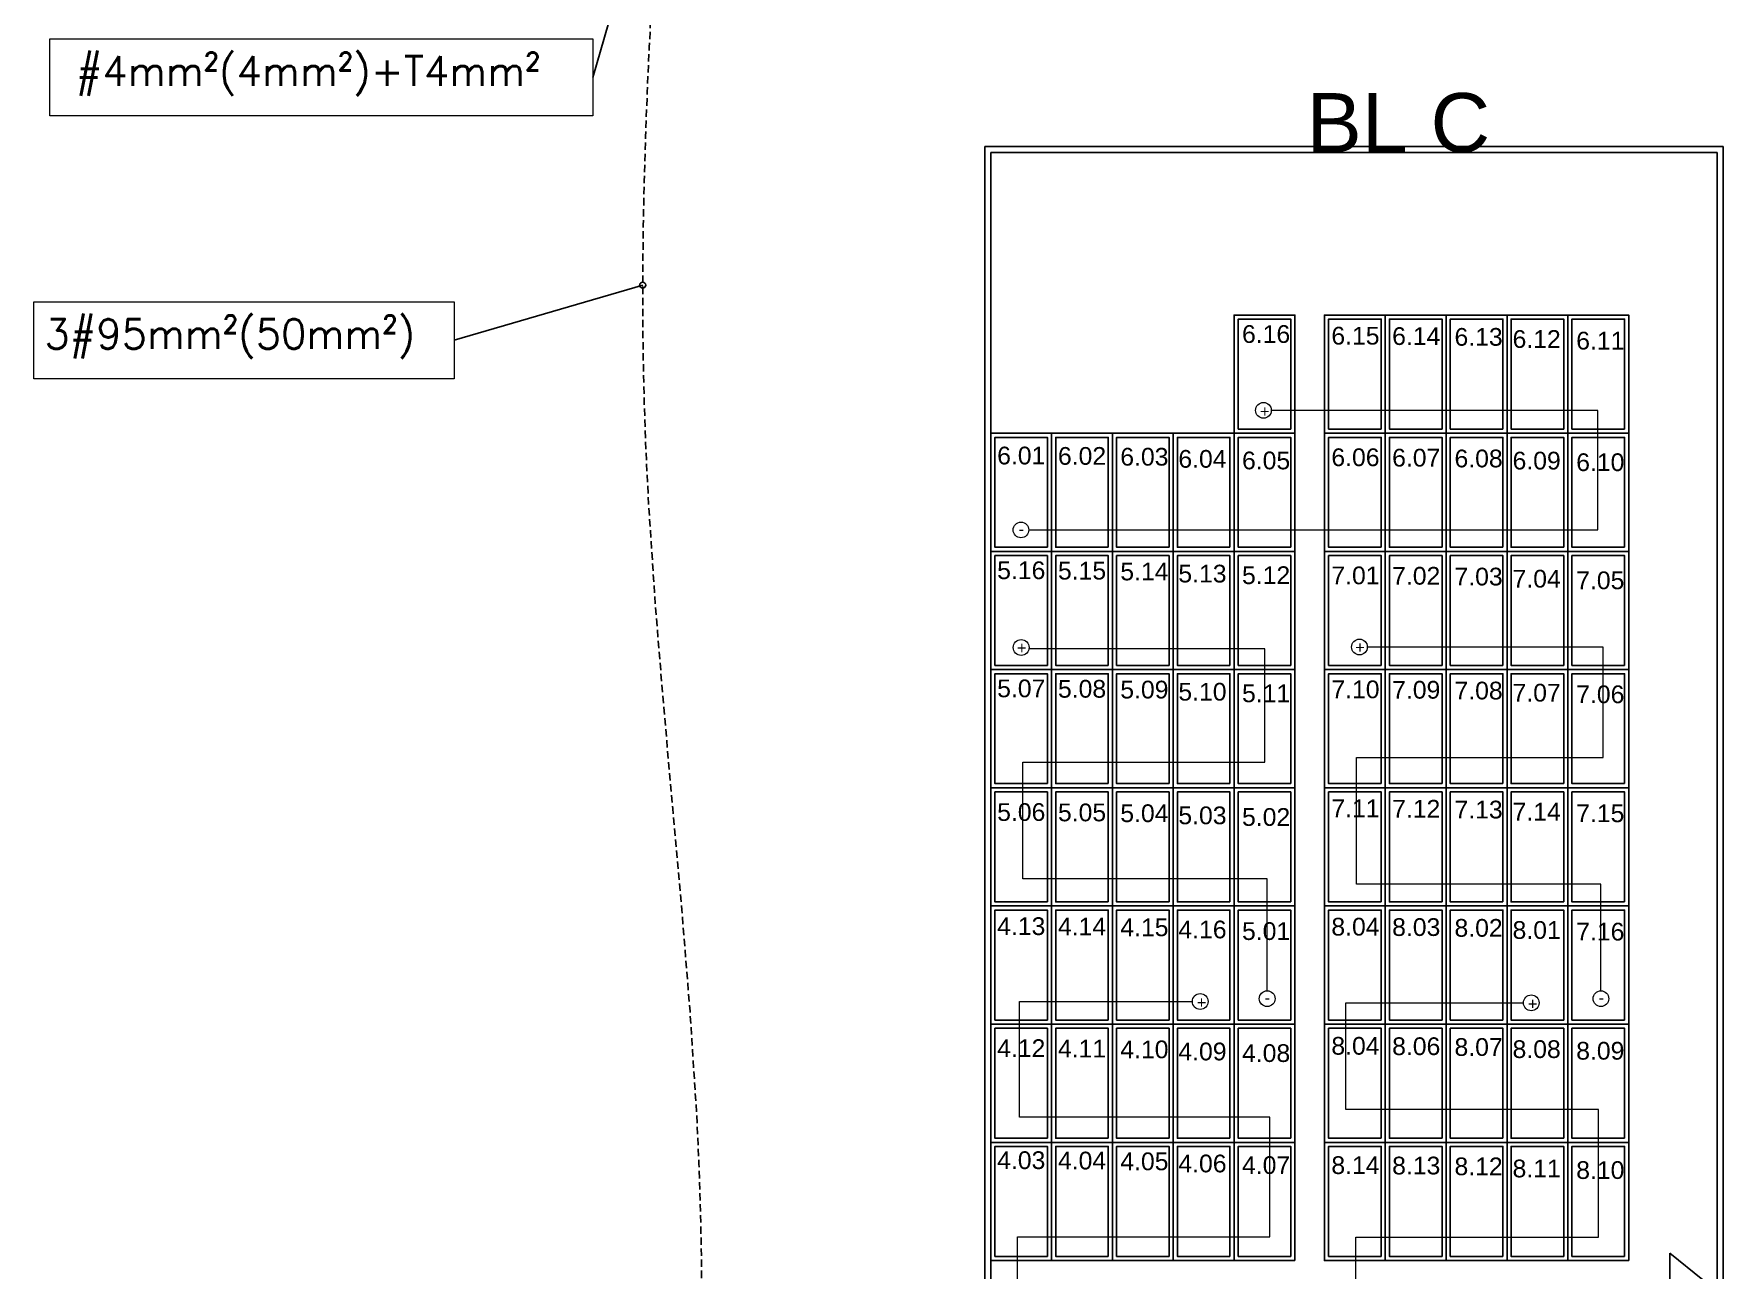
# Model space of a CAD drawing. Header units: millimetres. Extents: x -337670422 to 400479, y -429719 to 319704014.
# Drawn here: x 400029.1 to 400086.3, y -429499.3 to -429457.5 of the extents above; entities that cross this region are included whole.
import ezdxf

# ---------------------------------------------------------------- set-up
doc = ezdxf.new("R2010")
doc.units = ezdxf.units.MM
doc.linetypes.add('DASHED2', pattern=[0.375, 0.25, -0.125])
for name, color, linetype, lineweight in [('02.elt_linha_de_chamada', 1, 'Continuous', 13), ('03.el_texto_inst', 212, 'Continuous', 13), ('SB02', 202, 'Continuous', 13), ('SB04', 30, 'Continuous', 13), ('SB05', 50, 'Continuous', 13), ('SB06', 24, 'Continuous', 13), ('SB07', 116, 'Continuous', 13), ('SB08', 159, 'Continuous', 13)]:
    doc.layers.add(name, color=color, linetype=linetype, lineweight=lineweight)
doc.layers.add('03.el_linha_de_chamada', color=1, linetype='Continuous')
doc.layers.add('borns', color=7, linetype='DASHED2')
doc.styles.add('0050-S060', font='romans.shx', dxfattribs={"height": 0.09})
doc.styles.add('ARIAL', font='arial.ttf', dxfattribs={"height": 0.1})
doc.styles.add('ROMANS', font='techl___.ttf', dxfattribs={"height": 1.5})
doc.styles.get("Standard").update_dxf_attribs({"font": 'arial.ttf'})
doc.dimstyles.new('led_bol_075', dxfattribs={"dimtxt": 0.15, "dimasz": 0.075, "dimexe": 0.18, "dimexo": 0.0625, "dimgap": 0.16, "dimtad": 1, "dimzin": 4, "dimdsep": 46, "dimtxsty": 'ROMANS', "dimblk": 'DOTBLANK', "dimcen": 0, "dimse1": 1, "dimse2": 1, "dimclrd": 1, "dimclrt": 2, "dimazin": 0, "dimtfac": 1, "dimtix": 1, "dimtmove": 2, "dimatfit": 0, "dimldrblk": 'DOTBLANK', "dimfxl": 1, "dimtolj": 1, "dimtzin": 4, "dimarcsym": 0})

# ---------------------------------------------------------------- blocks, each defined once
blk = doc.blocks.new('_DotBlank')
at = {"color": 0, "linetype": 'ByBlock', "lineweight": -2}
blk.add_line((-0.5, 0), (-1, 0), dxfattribs=at)
blk.add_circle((0, 0), 0.5, dxfattribs=at)

msp = doc.modelspace()

# ---------------------------------------------------------------- linework, layer by layer
for p, q in [((400086.283, -429461.27), (400061.283, -429461.27)), ((400061.283, -429461.27), (400061.283, -429545.47)), ((400086.083, -429461.47), (400061.483, -429461.47)), ((400061.483, -429461.47), (400061.483, -429545.47)), ((400086.083, -429545.47), (400086.083, -429461.47)), ((400086.283, -429545.67), (400086.283, -429461.27)), ((400084.472, -429500.521), (400084.472, -429498.725)), ((400085.588, -429499.623), (400084.472, -429498.725)), ((400071.783, -429498.97), (400061.483, -429498.97)), ((400083.083, -429498.97), (400072.783, -429498.97))]:
    msp.add_line(p, q)
for points in [[(400071.783, -429470.97), (400071.783, -429466.97), (400069.723, -429466.97), (400069.723, -429470.97)], [(400071.643, -429470.83), (400071.643, -429467.11), (400069.863, -429467.11), (400069.863, -429470.83)], [(400074.843, -429470.97), (400074.843, -429466.97), (400072.783, -429466.97), (400072.783, -429470.97)], [(400074.703, -429470.83), (400074.703, -429467.11), (400072.923, -429467.11), (400072.923, -429470.83)], [(400076.903, -429470.97), (400076.903, -429466.97), (400074.843, -429466.97), (400074.843, -429470.97)], [(400076.763, -429470.83), (400076.763, -429467.11), (400074.983, -429467.11), (400074.983, -429470.83)], [(400078.963, -429470.97), (400078.963, -429466.97), (400076.903, -429466.97), (400076.903, -429470.97)], [(400078.823, -429470.83), (400078.823, -429467.11), (400077.043, -429467.11), (400077.043, -429470.83)], [(400081.023, -429470.97), (400081.023, -429466.97), (400078.963, -429466.97), (400078.963, -429470.97)], [(400080.883, -429470.83), (400080.883, -429467.11), (400079.103, -429467.11), (400079.103, -429470.83)], [(400083.083, -429470.97), (400083.083, -429466.97), (400081.023, -429466.97), (400081.023, -429470.97)], [(400082.943, -429470.83), (400082.943, -429467.11), (400081.163, -429467.11), (400081.163, -429470.83)], [(400063.543, -429474.97), (400063.543, -429470.97), (400061.483, -429470.97), (400061.483, -429474.97)], [(400063.403, -429474.83), (400063.403, -429471.11), (400061.623, -429471.11), (400061.623, -429474.83)], [(400065.603, -429474.97), (400065.603, -429470.97), (400063.543, -429470.97), (400063.543, -429474.97)], [(400065.463, -429474.83), (400065.463, -429471.11), (400063.683, -429471.11), (400063.683, -429474.83)], [(400067.663, -429474.97), (400067.663, -429470.97), (400065.603, -429470.97), (400065.603, -429474.97)], [(400067.523, -429474.83), (400067.523, -429471.11), (400065.743, -429471.11), (400065.743, -429474.83)], [(400069.723, -429474.97), (400069.723, -429470.97), (400067.663, -429470.97), (400067.663, -429474.97)], [(400069.583, -429474.83), (400069.583, -429471.11), (400067.803, -429471.11), (400067.803, -429474.83)], [(400071.783, -429474.97), (400071.783, -429470.97), (400069.723, -429470.97), (400069.723, -429474.97)], [(400071.643, -429474.83), (400071.643, -429471.11), (400069.863, -429471.11), (400069.863, -429474.83)], [(400074.843, -429474.97), (400074.843, -429470.97), (400072.783, -429470.97), (400072.783, -429474.97)], [(400074.703, -429474.83), (400074.703, -429471.11), (400072.923, -429471.11), (400072.923, -429474.83)], [(400076.903, -429474.97), (400076.903, -429470.97), (400074.843, -429470.97), (400074.843, -429474.97)], [(400076.763, -429474.83), (400076.763, -429471.11), (400074.983, -429471.11), (400074.983, -429474.83)], [(400078.963, -429474.97), (400078.963, -429470.97), (400076.903, -429470.97), (400076.903, -429474.97)], [(400078.823, -429474.83), (400078.823, -429471.11), (400077.043, -429471.11), (400077.043, -429474.83)], [(400081.023, -429474.97), (400081.023, -429470.97), (400078.963, -429470.97), (400078.963, -429474.97)], [(400080.883, -429474.83), (400080.883, -429471.11), (400079.103, -429471.11), (400079.103, -429474.83)], [(400083.083, -429474.97), (400083.083, -429470.97), (400081.023, -429470.97), (400081.023, -429474.97)], [(400082.943, -429474.83), (400082.943, -429471.11), (400081.163, -429471.11), (400081.163, -429474.83)], [(400063.543, -429478.97), (400063.543, -429474.97), (400061.483, -429474.97), (400061.483, -429478.97)], [(400063.403, -429478.83), (400063.403, -429475.11), (400061.623, -429475.11), (400061.623, -429478.83)], [(400065.603, -429478.97), (400065.603, -429474.97), (400063.543, -429474.97), (400063.543, -429478.97)], [(400065.463, -429478.83), (400065.463, -429475.11), (400063.683, -429475.11), (400063.683, -429478.83)], [(400067.663, -429478.97), (400067.663, -429474.97), (400065.603, -429474.97), (400065.603, -429478.97)], [(400067.523, -429478.83), (400067.523, -429475.11), (400065.743, -429475.11), (400065.743, -429478.83)], [(400069.723, -429478.97), (400069.723, -429474.97), (400067.663, -429474.97), (400067.663, -429478.97)], [(400069.583, -429478.83), (400069.583, -429475.11), (400067.803, -429475.11), (400067.803, -429478.83)], [(400071.783, -429478.97), (400071.783, -429474.97), (400069.723, -429474.97), (400069.723, -429478.97)], [(400071.643, -429478.83), (400071.643, -429475.11), (400069.863, -429475.11), (400069.863, -429478.83)], [(400074.843, -429478.97), (400074.843, -429474.97), (400072.783, -429474.97), (400072.783, -429478.97)], [(400074.703, -429478.83), (400074.703, -429475.11), (400072.923, -429475.11), (400072.923, -429478.83)], [(400076.903, -429478.97), (400076.903, -429474.97), (400074.843, -429474.97), (400074.843, -429478.97)], [(400076.763, -429478.83), (400076.763, -429475.11), (400074.983, -429475.11), (400074.983, -429478.83)], [(400078.963, -429478.97), (400078.963, -429474.97), (400076.903, -429474.97), (400076.903, -429478.97)], [(400078.823, -429478.83), (400078.823, -429475.11), (400077.043, -429475.11), (400077.043, -429478.83)], [(400081.023, -429478.97), (400081.023, -429474.97), (400078.963, -429474.97), (400078.963, -429478.97)], [(400080.883, -429478.83), (400080.883, -429475.11), (400079.103, -429475.11), (400079.103, -429478.83)], [(400083.083, -429478.97), (400083.083, -429474.97), (400081.023, -429474.97), (400081.023, -429478.97)], [(400082.943, -429478.83), (400082.943, -429475.11), (400081.163, -429475.11), (400081.163, -429478.83)], [(400063.543, -429482.97), (400063.543, -429478.97), (400061.483, -429478.97), (400061.483, -429482.97)], [(400063.403, -429482.83), (400063.403, -429479.11), (400061.623, -429479.11), (400061.623, -429482.83)], [(400065.603, -429482.97), (400065.603, -429478.97), (400063.543, -429478.97), (400063.543, -429482.97)], [(400065.463, -429482.83), (400065.463, -429479.11), (400063.683, -429479.11), (400063.683, -429482.83)], [(400067.663, -429482.97), (400067.663, -429478.97), (400065.603, -429478.97), (400065.603, -429482.97)], [(400067.523, -429482.83), (400067.523, -429479.11), (400065.743, -429479.11), (400065.743, -429482.83)], [(400069.723, -429482.97), (400069.723, -429478.97), (400067.663, -429478.97), (400067.663, -429482.97)], [(400069.583, -429482.83), (400069.583, -429479.11), (400067.803, -429479.11), (400067.803, -429482.83)], [(400071.783, -429482.97), (400071.783, -429478.97), (400069.723, -429478.97), (400069.723, -429482.97)], [(400071.643, -429482.83), (400071.643, -429479.11), (400069.863, -429479.11), (400069.863, -429482.83)], [(400074.843, -429482.97), (400074.843, -429478.97), (400072.783, -429478.97), (400072.783, -429482.97)], [(400074.703, -429482.83), (400074.703, -429479.11), (400072.923, -429479.11), (400072.923, -429482.83)], [(400076.903, -429482.97), (400076.903, -429478.97), (400074.843, -429478.97), (400074.843, -429482.97)], [(400076.763, -429482.83), (400076.763, -429479.11), (400074.983, -429479.11), (400074.983, -429482.83)], [(400078.963, -429482.97), (400078.963, -429478.97), (400076.903, -429478.97), (400076.903, -429482.97)], [(400078.823, -429482.83), (400078.823, -429479.11), (400077.043, -429479.11), (400077.043, -429482.83)], [(400081.023, -429482.97), (400081.023, -429478.97), (400078.963, -429478.97), (400078.963, -429482.97)], [(400080.883, -429482.83), (400080.883, -429479.11), (400079.103, -429479.11), (400079.103, -429482.83)], [(400083.083, -429482.97), (400083.083, -429478.97), (400081.023, -429478.97), (400081.023, -429482.97)], [(400082.943, -429482.83), (400082.943, -429479.11), (400081.163, -429479.11), (400081.163, -429482.83)], [(400063.543, -429486.97), (400063.543, -429482.97), (400061.483, -429482.97), (400061.483, -429486.97)], [(400063.403, -429486.83), (400063.403, -429483.11), (400061.623, -429483.11), (400061.623, -429486.83)], [(400065.603, -429486.97), (400065.603, -429482.97), (400063.543, -429482.97), (400063.543, -429486.97)], [(400065.463, -429486.83), (400065.463, -429483.11), (400063.683, -429483.11), (400063.683, -429486.83)], [(400067.663, -429486.97), (400067.663, -429482.97), (400065.603, -429482.97), (400065.603, -429486.97)], [(400067.523, -429486.83), (400067.523, -429483.11), (400065.743, -429483.11), (400065.743, -429486.83)], [(400069.723, -429486.97), (400069.723, -429482.97), (400067.663, -429482.97), (400067.663, -429486.97)], [(400069.583, -429486.83), (400069.583, -429483.11), (400067.803, -429483.11), (400067.803, -429486.83)], [(400071.783, -429486.97), (400071.783, -429482.97), (400069.723, -429482.97), (400069.723, -429486.97)], [(400071.643, -429486.83), (400071.643, -429483.11), (400069.863, -429483.11), (400069.863, -429486.83)], [(400074.843, -429486.97), (400074.843, -429482.97), (400072.783, -429482.97), (400072.783, -429486.97)], [(400074.703, -429486.83), (400074.703, -429483.11), (400072.923, -429483.11), (400072.923, -429486.83)], [(400076.903, -429486.97), (400076.903, -429482.97), (400074.843, -429482.97), (400074.843, -429486.97)], [(400076.763, -429486.83), (400076.763, -429483.11), (400074.983, -429483.11), (400074.983, -429486.83)], [(400078.963, -429486.97), (400078.963, -429482.97), (400076.903, -429482.97), (400076.903, -429486.97)], [(400078.823, -429486.83), (400078.823, -429483.11), (400077.043, -429483.11), (400077.043, -429486.83)], [(400081.023, -429486.97), (400081.023, -429482.97), (400078.963, -429482.97), (400078.963, -429486.97)], [(400080.883, -429486.83), (400080.883, -429483.11), (400079.103, -429483.11), (400079.103, -429486.83)], [(400083.083, -429486.97), (400083.083, -429482.97), (400081.023, -429482.97), (400081.023, -429486.97)], [(400082.943, -429486.83), (400082.943, -429483.11), (400081.163, -429483.11), (400081.163, -429486.83)], [(400063.543, -429490.97), (400063.543, -429486.97), (400061.483, -429486.97), (400061.483, -429490.97)], [(400063.403, -429490.83), (400063.403, -429487.11), (400061.623, -429487.11), (400061.623, -429490.83)], [(400065.603, -429490.97), (400065.603, -429486.97), (400063.543, -429486.97), (400063.543, -429490.97)], [(400065.463, -429490.83), (400065.463, -429487.11), (400063.683, -429487.11), (400063.683, -429490.83)], [(400067.663, -429490.97), (400067.663, -429486.97), (400065.603, -429486.97), (400065.603, -429490.97)], [(400067.523, -429490.83), (400067.523, -429487.11), (400065.743, -429487.11), (400065.743, -429490.83)], [(400069.723, -429490.97), (400069.723, -429486.97), (400067.663, -429486.97), (400067.663, -429490.97)], [(400069.583, -429490.83), (400069.583, -429487.11), (400067.803, -429487.11), (400067.803, -429490.83)], [(400071.783, -429490.97), (400071.783, -429486.97), (400069.723, -429486.97), (400069.723, -429490.97)], [(400071.643, -429490.83), (400071.643, -429487.11), (400069.863, -429487.11), (400069.863, -429490.83)], [(400074.843, -429490.97), (400074.843, -429486.97), (400072.783, -429486.97), (400072.783, -429490.97)], [(400074.703, -429490.83), (400074.703, -429487.11), (400072.923, -429487.11), (400072.923, -429490.83)], [(400076.903, -429490.97), (400076.903, -429486.97), (400074.843, -429486.97), (400074.843, -429490.97)], [(400076.763, -429490.83), (400076.763, -429487.11), (400074.983, -429487.11), (400074.983, -429490.83)], [(400078.963, -429490.97), (400078.963, -429486.97), (400076.903, -429486.97), (400076.903, -429490.97)], [(400078.823, -429490.83), (400078.823, -429487.11), (400077.043, -429487.11), (400077.043, -429490.83)], [(400081.023, -429490.97), (400081.023, -429486.97), (400078.963, -429486.97), (400078.963, -429490.97)], [(400080.883, -429490.83), (400080.883, -429487.11), (400079.103, -429487.11), (400079.103, -429490.83)], [(400083.083, -429490.97), (400083.083, -429486.97), (400081.023, -429486.97), (400081.023, -429490.97)], [(400082.943, -429490.83), (400082.943, -429487.11), (400081.163, -429487.11), (400081.163, -429490.83)], [(400063.543, -429494.97), (400063.543, -429490.97), (400061.483, -429490.97), (400061.483, -429494.97)], [(400063.403, -429494.83), (400063.403, -429491.11), (400061.623, -429491.11), (400061.623, -429494.83)], [(400065.603, -429494.97), (400065.603, -429490.97), (400063.543, -429490.97), (400063.543, -429494.97)], [(400065.463, -429494.83), (400065.463, -429491.11), (400063.683, -429491.11), (400063.683, -429494.83)], [(400067.663, -429494.97), (400067.663, -429490.97), (400065.603, -429490.97), (400065.603, -429494.97)], [(400067.523, -429494.83), (400067.523, -429491.11), (400065.743, -429491.11), (400065.743, -429494.83)], [(400069.723, -429494.97), (400069.723, -429490.97), (400067.663, -429490.97), (400067.663, -429494.97)], [(400069.583, -429494.83), (400069.583, -429491.11), (400067.803, -429491.11), (400067.803, -429494.83)], [(400071.783, -429494.97), (400071.783, -429490.97), (400069.723, -429490.97), (400069.723, -429494.97)], [(400071.643, -429494.83), (400071.643, -429491.11), (400069.863, -429491.11), (400069.863, -429494.83)], [(400074.843, -429494.97), (400074.843, -429490.97), (400072.783, -429490.97), (400072.783, -429494.97)], [(400074.703, -429494.83), (400074.703, -429491.11), (400072.923, -429491.11), (400072.923, -429494.83)], [(400076.903, -429494.97), (400076.903, -429490.97), (400074.843, -429490.97), (400074.843, -429494.97)], [(400076.763, -429494.83), (400076.763, -429491.11), (400074.983, -429491.11), (400074.983, -429494.83)], [(400078.963, -429494.97), (400078.963, -429490.97), (400076.903, -429490.97), (400076.903, -429494.97)], [(400078.823, -429494.83), (400078.823, -429491.11), (400077.043, -429491.11), (400077.043, -429494.83)], [(400081.023, -429494.97), (400081.023, -429490.97), (400078.963, -429490.97), (400078.963, -429494.97)], [(400080.883, -429494.83), (400080.883, -429491.11), (400079.103, -429491.11), (400079.103, -429494.83)], [(400083.083, -429494.97), (400083.083, -429490.97), (400081.023, -429490.97), (400081.023, -429494.97)], [(400082.943, -429494.83), (400082.943, -429491.11), (400081.163, -429491.11), (400081.163, -429494.83)], [(400063.543, -429498.97), (400063.543, -429494.97), (400061.483, -429494.97), (400061.483, -429498.97)], [(400063.403, -429498.83), (400063.403, -429495.11), (400061.623, -429495.11), (400061.623, -429498.83)], [(400065.603, -429498.97), (400065.603, -429494.97), (400063.543, -429494.97), (400063.543, -429498.97)], [(400065.463, -429498.83), (400065.463, -429495.11), (400063.683, -429495.11), (400063.683, -429498.83)], [(400067.663, -429498.97), (400067.663, -429494.97), (400065.603, -429494.97), (400065.603, -429498.97)], [(400067.523, -429498.83), (400067.523, -429495.11), (400065.743, -429495.11), (400065.743, -429498.83)], [(400069.723, -429498.97), (400069.723, -429494.97), (400067.663, -429494.97), (400067.663, -429498.97)], [(400069.583, -429498.83), (400069.583, -429495.11), (400067.803, -429495.11), (400067.803, -429498.83)], [(400071.783, -429498.97), (400071.783, -429494.97), (400069.723, -429494.97), (400069.723, -429498.97)], [(400071.643, -429498.83), (400071.643, -429495.11), (400069.863, -429495.11), (400069.863, -429498.83)], [(400074.843, -429498.97), (400074.843, -429494.97), (400072.783, -429494.97), (400072.783, -429498.97)], [(400074.703, -429498.83), (400074.703, -429495.11), (400072.923, -429495.11), (400072.923, -429498.83)], [(400076.903, -429498.97), (400076.903, -429494.97), (400074.843, -429494.97), (400074.843, -429498.97)], [(400076.763, -429498.83), (400076.763, -429495.11), (400074.983, -429495.11), (400074.983, -429498.83)], [(400078.963, -429498.97), (400078.963, -429494.97), (400076.903, -429494.97), (400076.903, -429498.97)], [(400078.823, -429498.83), (400078.823, -429495.11), (400077.043, -429495.11), (400077.043, -429498.83)], [(400081.023, -429498.97), (400081.023, -429494.97), (400078.963, -429494.97), (400078.963, -429498.97)], [(400080.883, -429498.83), (400080.883, -429495.11), (400079.103, -429495.11), (400079.103, -429498.83)], [(400083.083, -429498.97), (400083.083, -429494.97), (400081.023, -429494.97), (400081.023, -429498.97)], [(400082.943, -429498.83), (400082.943, -429495.11), (400081.163, -429495.11), (400081.163, -429498.83)]]:
    msp.add_lwpolyline(points, close=True)
at = {"layer": '02.elt_linha_de_chamada'}
for points in [[(400029.627, -429457.626), (400048.012, -429457.626), (400048.012, -429460.23), (400029.627, -429460.23), (400029.627, -429458.87)], [(400029.083, -429466.521), (400043.32, -429466.521), (400043.32, -429469.125), (400029.083, -429469.125), (400029.083, -429467.765)]]:
    msp.add_lwpolyline(points, close=True, dxfattribs=at)
at = {"layer": 'borns', "color": 3}
msp.add_spline([(400050.716, -429445.789), (400049.75, -429469.901), (400046.56, -429526.227), (400043.206, -429543.658), (400045.281, -429545.462), (400056.167, -429546.09)], degree=3, dxfattribs=at)
at = {"layer": 'SB04'}
for p, q in [((400062.459, -429494.123), (400062.459, -429490.203)), ((400062.459, -429490.203), (400068.308, -429490.203)), ((400070.932, -429494.123), (400062.459, -429494.123)), ((400070.932, -429498.162), (400070.932, -429494.123)), ((400062.391, -429503.289), (400062.391, -429498.162)), ((400062.391, -429498.162), (400070.932, -429498.162))]:
    msp.add_line(p, q, dxfattribs=at)
msp.add_circle((400068.575, -429490.203), 0.266, dxfattribs=at)
at = {"layer": 'SB05'}
for p, q in [((400070.765, -429478.265), (400062.776, -429478.265)), ((400070.765, -429482.098), (400070.765, -429478.265)), ((400062.566, -429486.046), (400062.566, -429482.098)), ((400062.566, -429482.098), (400070.765, -429482.098)), ((400070.843, -429486.046), (400062.566, -429486.046)), ((400070.843, -429489.842), (400070.843, -429486.046))]:
    msp.add_line(p, q, dxfattribs=at)
for centre in [(400062.513, -429478.222), (400070.843, -429490.108)]:
    msp.add_circle(centre, 0.266, dxfattribs=at)
at = {"layer": 'SB06'}
for p, q in [((400082.036, -429470.196), (400070.983, -429470.196)), ((400082.036, -429474.243), (400082.036, -429470.196)), ((400062.772, -429474.243), (400082.036, -429474.243))]:
    msp.add_line(p, q, dxfattribs=at)
for centre in [(400070.717, -429470.196), (400062.506, -429474.243)]:
    msp.add_circle(centre, 0.266, dxfattribs=at)
at = {"layer": 'SB07'}
for p, q in [((400082.224, -429478.206), (400074.233, -429478.206)), ((400082.224, -429481.946), (400082.224, -429478.206)), ((400073.863, -429486.227), (400073.863, -429481.946)), ((400073.863, -429481.946), (400082.224, -429481.946)), ((400082.143, -429486.227), (400073.863, -429486.227)), ((400082.143, -429489.842), (400082.143, -429486.227))]:
    msp.add_line(p, q, dxfattribs=at)
for centre in [(400073.967, -429478.206), (400082.143, -429490.108)]:
    msp.add_circle(centre, 0.266, dxfattribs=at)
at = {"layer": 'SB08'}
for p, q in [((400073.508, -429493.862), (400073.508, -429490.248)), ((400073.508, -429490.248), (400079.518, -429490.248)), ((400082.065, -429493.862), (400073.508, -429493.862)), ((400082.065, -429498.179), (400082.065, -429493.862)), ((400073.841, -429503.289), (400073.841, -429498.179)), ((400073.841, -429498.179), (400082.065, -429498.179))]:
    msp.add_line(p, q, dxfattribs=at)
msp.add_circle((400079.784, -429490.248), 0.266, dxfattribs=at)

# ---------------------------------------------------------------- texts
at = {"style": 'ARIAL'}
for s, p in [('6.16', (400069.991, -429467.914)), ('6.15', (400073.016, -429467.97)), ('6.14', (400075.074, -429467.983)), ('6.13', (400077.185, -429468.01)), ('6.12', (400079.151, -429468.082)), ('6.11', (400081.306, -429468.137)), ('6.01', (400061.701, -429472.025)), ('6.02', (400063.759, -429472.039)), ('6.03', (400065.87, -429472.066)), ('6.04', (400067.836, -429472.138)), ('6.05', (400069.991, -429472.192)), ('6.06', (400073.016, -429472.084)), ('6.07', (400075.074, -429472.098)), ('6.08', (400077.185, -429472.125)), ('6.09', (400079.151, -429472.197)), ('6.10', (400081.306, -429472.251)), ('5.16', (400061.701, -429475.909)), ('5.15', (400063.759, -429475.922)), ('5.14', (400065.87, -429475.949)), ('5.13', (400067.836, -429476.021)), ('5.12', (400069.991, -429476.076)), ('7.01', (400073.016, -429476.082)), ('7.02', (400075.074, -429476.095)), ('7.03', (400077.185, -429476.122)), ('7.04', (400079.151, -429476.194)), ('7.05', (400081.306, -429476.249)), ('5.07', (400061.701, -429479.906)), ('5.08', (400063.759, -429479.92)), ('5.09', (400065.87, -429479.947)), ('7.10', (400073.016, -429479.939)), ('7.09', (400075.074, -429479.953)), ('7.08', (400077.185, -429479.98)), ('5.10', (400067.836, -429480.019)), ('5.11', (400069.991, -429480.073)), ('7.07', (400079.151, -429480.052)), ('7.06', (400081.306, -429480.106)), ('7.11', (400073.016, -429483.966)), ('7.12', (400075.074, -429483.98)), ('7.13', (400077.185, -429484.007)), ('5.06', (400061.701, -429484.091)), ('5.05', (400063.759, -429484.104)), ('5.04', (400065.87, -429484.131)), ('5.03', (400067.836, -429484.203)), ('5.02', (400069.991, -429484.258)), ('7.14', (400079.151, -429484.079)), ('7.15', (400081.306, -429484.133)), ('4.13', (400061.701, -429487.953)), ('4.14', (400063.759, -429487.966)), ('4.15', (400065.87, -429487.993)), ('8.04', (400073.016, -429487.971)), ('8.03', (400075.074, -429487.984)), ('8.02', (400077.185, -429488.011)), ('4.16', (400067.836, -429488.065)), ('5.01', (400069.991, -429488.12)), ('8.01', (400079.151, -429488.083)), ('7.16', (400081.306, -429488.138)), ('8.04', (400073.016, -429492.003)), ('8.06', (400075.074, -429492.016)), ('4.12', (400061.701, -429492.082)), ('4.11', (400063.759, -429492.096)), ('4.10', (400065.87, -429492.123)), ('4.09', (400067.836, -429492.195)), ('4.08', (400069.991, -429492.249)), ('8.07', (400077.185, -429492.043)), ('8.08', (400079.151, -429492.115)), ('8.09', (400081.306, -429492.17)), ('4.03', (400061.701, -429495.873)), ('4.04', (400063.759, -429495.886)), ('4.05', (400065.87, -429495.913)), ('4.06', (400067.836, -429495.985)), ('4.07', (400069.991, -429496.04)), ('8.14', (400073.016, -429496.041)), ('8.13', (400075.074, -429496.055)), ('8.12', (400077.185, -429496.082)), ('8.11', (400079.151, -429496.154)), ('8.10', (400081.306, -429496.208))]:
    msp.add_text(s, height=0.6, dxfattribs=at).set_placement(p)
at = {"layer": '03.el_texto_inst', "color": 212, "char_height": 1, "width": 52.78775, "attachment_point": 4, "style": '0050-S060'}
for s, insert in [('#4mm²(4mm²)+T4mm²', (400030.509, -429458.88)), ('3#95mm²(50mm²)', (400029.443, -429467.776))]:
    msp.add_mtext(s, dxfattribs=dict(at, insert=insert))
at = {"layer": 'SB02', "insert": (400072.181, -429459.458), "char_height": 2, "attachment_point": 1}
msp.add_mtext_dynamic_manual_height_columns('BL C', width=16.98917, gutter_width=13.342, heights=[0], dxfattribs=at)
at = {"layer": 'SB04', "insert": (400068.457, -429490.034), "char_height": 0.4, "attachment_point": 1}
msp.add_mtext_dynamic_manual_height_columns('+', width=0.00353, gutter_width=13.342, heights=[0], dxfattribs=at)
at = {"layer": 'SB05', "char_height": 0.4, "attachment_point": 1}
for s, insert in [('+', (400062.372, -429478.033)), ('-', (400070.759, -429489.872))]:
    msp.add_mtext_dynamic_manual_height_columns(s, width=0.00353, gutter_width=13.342, heights=[0], dxfattribs=dict(at, insert=insert))
at = {"layer": 'SB06', "char_height": 0.4, "attachment_point": 1}
for s, insert in [('+', (400070.6, -429470.027)), ('-', (400062.423, -429474.007))]:
    msp.add_mtext_dynamic_manual_height_columns(s, width=0.00353, gutter_width=13.342, heights=[0], dxfattribs=dict(at, insert=insert))
at = {"layer": 'SB07', "char_height": 0.4, "attachment_point": 1}
for s, insert in [('+', (400073.825, -429478.017)), ('-', (400082.059, -429489.872))]:
    msp.add_mtext_dynamic_manual_height_columns(s, width=0.00353, gutter_width=13.342, heights=[0], dxfattribs=dict(at, insert=insert))
at = {"layer": 'SB08', "insert": (400079.667, -429490.079), "char_height": 0.4, "attachment_point": 1}
msp.add_mtext_dynamic_manual_height_columns('+', width=0.00353, gutter_width=13.342, heights=[0], dxfattribs=at)

# ---------------------------------------------------------------- leaders
at = {"layer": '03.el_linha_de_chamada'}
for points in [[(400050.694, -429449.654), (400048.012, -429458.928)], [(400049.7, -429465.959), (400043.32, -429467.823)]]:
    msp.add_leader(points, dimstyle='led_bol_075', override={"dimasz": 0.2}, dxfattribs=at)

doc.saveas('drawing.dxf')
